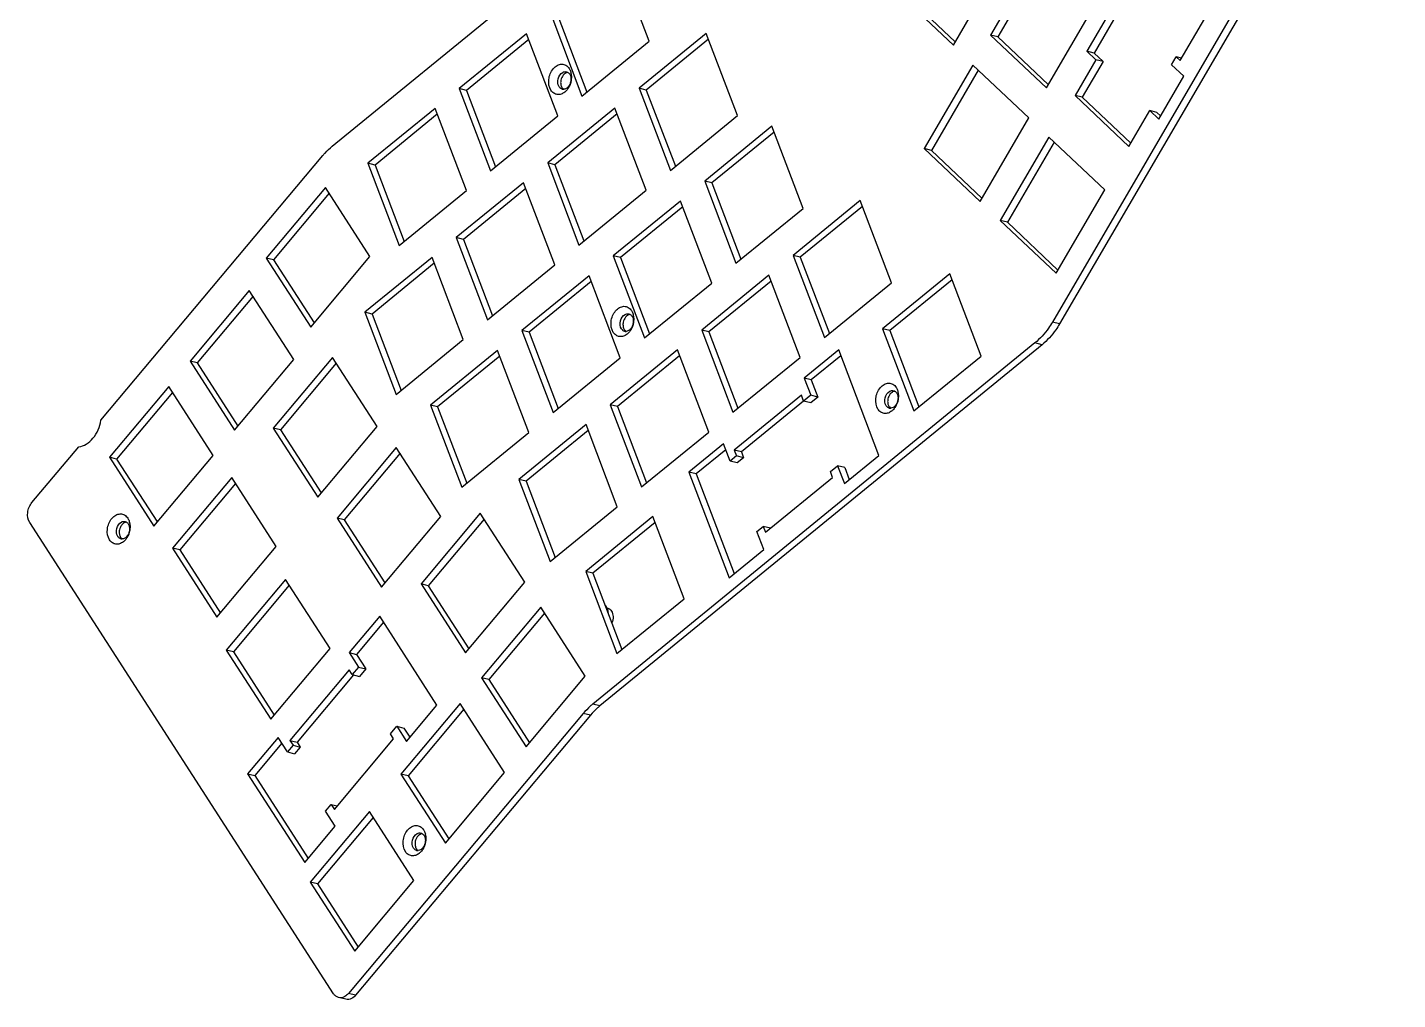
# Model space of a CAD drawing. Header units: millimetres. Extents: x 1368 to 3968, y 1434 to 1891.
# Drawn here: x 3717.5 to 3909.2, y 1555.7 to 1691.6 of the extents above; entities that cross this region are included whole.
import ezdxf

# ---------------------------------------------------------------- set-up
doc = ezdxf.new("R2010")
doc.units = ezdxf.units.MM
doc.header["$LTSCALE"] = 30.734
doc.layers.get('0').update_dxf_attribs({"linetype": 'CONTINUOUS'})

msp = doc.modelspace()

# ---------------------------------------------------------------- linework, layer by layer
at = {"color": 7, "linetype": 'Continuous'}
for p, q in [((3908.16559, 1731.38212), (3860.89036, 1650.40418)), ((3909.17397, 1731.13329), (3861.89874, 1650.15535)), ((3760.18806, 1674.9837), (3812.86772, 1717.99143)), ((3859.05045, 1702.18783), (3852.23811, 1690.51894)), ((3804.50096, 1689.66022), (3800.12624, 1701.1391)), ((3847.04108, 1689.10472), (3853.85342, 1700.77362)), ((3859.79404, 1701.48542), (3853.24649, 1690.27011)), ((3878.76628, 1686.95486), (3885.57863, 1698.62376)), ((3839.22996, 1696.48329), (3847.04108, 1689.10472)), ((3840.23835, 1696.23446), (3847.30588, 1689.5583)), ((3860.04922, 1683.14037), (3866.86157, 1694.80927)), ((3869.22864, 1694.25463), (3865.72514, 1688.25348)), ((3790.73031, 1693.46826), (3795.10503, 1681.98938)), ((3791.7387, 1693.21942), (3795.8018, 1682.55822)), ((3869.97222, 1693.55222), (3866.73353, 1688.00465)), ((3787.34107, 1690.70127), (3777.94515, 1683.03043)), ((3791.71579, 1679.2224), (3787.34107, 1690.70127)), ((3812.48835, 1690.75224), (3803.09242, 1683.0814)), ((3816.86307, 1679.27337), (3812.48835, 1690.75224)), ((3853.24649, 1690.27011), (3852.23811, 1690.51894)), ((3852.23811, 1690.51894), (3860.04922, 1683.14037)), ((3853.24649, 1690.27011), (3860.31402, 1683.59395)), ((3787.65269, 1689.8836), (3778.95353, 1682.7816)), ((3795.10503, 1681.98938), (3804.50096, 1689.66022)), ((3812.79997, 1689.93457), (3804.10081, 1682.83257)), ((3866.9805, 1687.06764), (3864.06092, 1682.06668)), ((3867.98889, 1686.81881), (3865.06931, 1681.81785)), ((3866.73353, 1688.00465), (3865.72514, 1688.25348)), ((3865.72514, 1688.25348), (3866.9805, 1687.06764)), ((3866.73353, 1688.00465), (3867.98889, 1686.81881)), ((3867.98889, 1686.81881), (3866.9805, 1687.06764)), ((3877.565, 1686.3799), (3878.20835, 1687.4819)), ((3879.2715, 1684.7679), (3877.565, 1686.3799)), ((3878.96497, 1687.2952), (3878.20835, 1687.4819)), ((3878.20835, 1687.4819), (3878.76628, 1686.95486)), ((3849.78079, 1686.3098), (3842.96845, 1674.6409)), ((3850.52438, 1685.60739), (3843.97684, 1674.39207)), ((3857.59191, 1678.93124), (3849.78079, 1686.3098)), ((3875.768, 1678.76676), (3879.2715, 1684.7679)), ((3777.94515, 1683.03043), (3782.31987, 1671.55156)), ((3778.95353, 1682.7816), (3777.94515, 1683.03043)), ((3778.95353, 1682.7816), (3783.01663, 1672.1204)), ((3803.09242, 1683.0814), (3807.46714, 1671.60253)), ((3804.10081, 1682.83257), (3803.09242, 1683.0814)), ((3804.10081, 1682.83257), (3808.16391, 1672.17137)), ((3865.06931, 1681.81785), (3864.06092, 1682.06668)), ((3864.06092, 1682.06668), (3871.59307, 1674.95164)), ((3865.06931, 1681.81785), (3871.85787, 1675.40522)), ((3774.5559, 1680.26345), (3765.15998, 1672.59261)), ((3774.86753, 1679.44578), (3766.16837, 1672.34377)), ((3778.93062, 1668.78458), (3774.5559, 1680.26345)), ((3782.31987, 1671.55156), (3791.71579, 1679.2224)), ((3799.70318, 1680.31442), (3790.30726, 1672.64358)), ((3800.0148, 1679.49675), (3791.31564, 1672.39475)), ((3804.0779, 1668.83555), (3799.70318, 1680.31442)), ((3807.46714, 1671.60253), (3816.86307, 1679.27337)), ((3850.77956, 1667.26234), (3857.59191, 1678.93124)), ((3871.59307, 1674.95164), (3874.51265, 1679.9526)), ((3875.52103, 1679.70377), (3874.51265, 1679.9526)), ((3874.51265, 1679.9526), (3875.768, 1678.76676)), ((3875.52103, 1679.70377), (3876.0328, 1679.22033)), ((3821.66255, 1677.76278), (3812.26663, 1670.09194)), ((3821.97418, 1676.94511), (3813.27502, 1669.84311)), ((3826.03728, 1666.28391), (3821.66255, 1677.76278)), ((3860.4095, 1676.26971), (3853.59716, 1664.60081)), ((3861.15309, 1675.5673), (3854.60554, 1664.35198)), ((3868.22062, 1668.89115), (3860.4095, 1676.26971)), ((3727.83441, 1636.68934), (3758.8682, 1673.67397)), ((3842.96845, 1674.6409), (3850.77956, 1667.26234)), ((3843.97684, 1674.39207), (3842.96845, 1674.6409)), ((3843.97684, 1674.39207), (3851.04436, 1667.71592)), ((3765.15998, 1672.59261), (3769.5347, 1661.11373)), ((3766.16837, 1672.34377), (3765.15998, 1672.59261)), ((3766.16837, 1672.34377), (3770.23146, 1661.68257)), ((3790.30726, 1672.64358), (3794.68198, 1661.1647)), ((3791.31564, 1672.39475), (3790.30726, 1672.64358)), ((3791.31564, 1672.39475), (3795.37874, 1661.73354)), ((3759.23183, 1669.23276), (3750.94318, 1659.35473)), ((3765.45435, 1659.58751), (3759.23183, 1669.23276)), ((3786.91801, 1669.87659), (3777.52209, 1662.20575)), ((3791.29273, 1658.39772), (3786.91801, 1669.87659)), ((3812.26663, 1670.09194), (3816.64135, 1658.61307)), ((3813.27502, 1669.84311), (3812.26663, 1670.09194)), ((3813.27502, 1669.84311), (3817.33812, 1659.18191)), ((3759.76089, 1668.41269), (3751.95156, 1659.1059)), ((3769.5347, 1661.11373), (3778.93062, 1668.78458)), ((3787.22964, 1669.05892), (3778.53048, 1661.95692)), ((3794.68198, 1661.1647), (3804.0779, 1668.83555)), ((3808.87739, 1667.32496), (3799.48146, 1659.65412)), ((3813.25211, 1655.84609), (3808.87739, 1667.32496)), ((3834.02465, 1667.37591), (3824.62872, 1659.70507)), ((3838.39937, 1655.89704), (3834.02465, 1667.37591)), ((3861.40827, 1657.22225), (3868.22062, 1668.89115)), ((3809.18901, 1666.50729), (3800.48985, 1659.40528)), ((3816.64135, 1658.61307), (3826.03728, 1666.28391)), ((3834.33627, 1666.55824), (3825.63711, 1659.45624)), ((3854.60554, 1664.35198), (3853.59716, 1664.60081)), ((3853.59716, 1664.60081), (3861.40827, 1657.22225)), ((3854.60554, 1664.35198), (3861.67307, 1657.67583)), ((3777.52209, 1662.20575), (3781.89681, 1650.72688)), ((3778.53048, 1661.95692), (3777.52209, 1662.20575)), ((3778.53048, 1661.95692), (3782.59358, 1651.29572)), ((3757.1657, 1649.70948), (3765.45435, 1659.58751)), ((3799.48146, 1659.65412), (3803.85619, 1648.17524)), ((3800.48985, 1659.40528), (3799.48146, 1659.65412)), ((3825.63711, 1659.45624), (3824.62872, 1659.70507)), ((3824.62872, 1659.70507), (3829.00344, 1648.2262)), ((3750.94318, 1659.35473), (3757.1657, 1649.70948)), ((3751.95156, 1659.1059), (3750.94318, 1659.35473)), ((3751.95156, 1659.1059), (3757.64503, 1650.28072)), ((3774.13285, 1659.43876), (3764.73693, 1651.76792)), ((3774.44447, 1658.62109), (3765.74531, 1651.51909)), ((3778.50757, 1647.95989), (3774.13285, 1659.43876)), ((3781.89681, 1650.72688), (3791.29273, 1658.39772)), ((3800.48985, 1659.40528), (3804.55295, 1648.74408)), ((3825.63711, 1659.45624), (3829.70021, 1648.79504)), ((3796.09222, 1656.88713), (3786.6963, 1649.21629)), ((3796.40384, 1656.06946), (3787.70468, 1648.96746)), ((3800.46694, 1645.40826), (3796.09222, 1656.88713)), ((3803.85619, 1648.17524), (3813.25211, 1655.84609)), ((3821.23948, 1656.93809), (3811.84356, 1649.26725)), ((3821.5511, 1656.12042), (3812.85194, 1649.01842)), ((3825.6142, 1645.45922), (3821.23948, 1656.93809)), ((3829.00344, 1648.2262), (3838.39937, 1655.89704)), ((3846.5488, 1657.12135), (3837.15288, 1649.45051)), ((3846.86042, 1656.30368), (3838.16126, 1649.20168)), ((3850.92352, 1645.64248), (3846.5488, 1657.12135)), ((3748.58004, 1654.82017), (3740.29139, 1644.94214)), ((3749.1091, 1654.0001), (3741.29977, 1644.69331)), ((3754.80256, 1645.17492), (3748.58004, 1654.82017)), ((3764.73693, 1651.76792), (3769.11165, 1640.28905)), ((3765.74531, 1651.51909), (3764.73693, 1651.76792)), ((3765.74531, 1651.51909), (3769.80841, 1640.85788)), ((3861.89874, 1650.15535), (3860.89036, 1650.40418)), ((3786.6963, 1649.21629), (3791.07102, 1637.73742)), ((3787.70468, 1648.96746), (3786.6963, 1649.21629)), ((3787.70468, 1648.96746), (3791.76778, 1638.30626)), ((3812.85194, 1649.01842), (3811.84356, 1649.26725)), ((3811.84356, 1649.26725), (3816.21828, 1637.78837)), ((3812.85194, 1649.01842), (3816.91504, 1638.35721)), ((3838.16126, 1649.20168), (3837.15288, 1649.45051)), ((3837.15288, 1649.45051), (3841.5276, 1637.97164)), ((3838.16126, 1649.20168), (3842.22436, 1638.54048)), ((3769.11165, 1640.28905), (3778.50757, 1647.95989)), ((3783.30705, 1646.44931), (3773.91113, 1638.77846)), ((3787.68177, 1634.97043), (3783.30705, 1646.44931)), ((3858.43579, 1647.47539), (3796.60955, 1597.00038)), ((3859.44418, 1647.22656), (3797.61794, 1596.75155)), ((3808.45431, 1646.50026), (3799.05839, 1638.82942)), ((3812.82903, 1635.02139), (3808.45431, 1646.50026)), ((3831.00447, 1646.51801), (3826.17228, 1642.57301)), ((3836.62911, 1631.75946), (3831.00447, 1646.51801)), ((3859.44418, 1647.22656), (3858.43579, 1647.47539)), ((3740.29139, 1644.94214), (3746.51391, 1635.29689)), ((3741.29977, 1644.69331), (3740.29139, 1644.94214)), ((3741.29977, 1644.69331), (3746.99324, 1635.86813)), ((3746.51391, 1635.29689), (3754.80256, 1645.17492)), ((3760.21457, 1645.47056), (3751.92591, 1635.59253)), ((3760.74363, 1644.65049), (3752.9343, 1635.3437)), ((3766.43709, 1635.82531), (3760.21457, 1645.47056)), ((3783.61867, 1645.63163), (3774.91951, 1638.52963)), ((3791.07102, 1637.73742), (3800.46694, 1645.40826)), ((3808.76594, 1645.68259), (3800.06678, 1638.58059)), ((3816.21828, 1637.78837), (3825.6142, 1645.45922)), ((3831.31609, 1645.70034), (3827.18067, 1642.32418)), ((3841.5276, 1637.97164), (3850.92352, 1645.64248)), ((3827.18067, 1642.32418), (3826.17228, 1642.57301)), ((3826.17228, 1642.57301), (3827.09141, 1640.16129)), ((3827.18067, 1642.32418), (3828.0998, 1639.91246)), ((3737.30155, 1641.37899), (3729.0129, 1631.50096)), ((3737.83061, 1640.55892), (3730.02129, 1631.25213)), ((3743.52408, 1631.73374), (3737.30155, 1641.37899)), ((3773.91113, 1638.77846), (3778.28585, 1627.29959)), ((3774.91951, 1638.52963), (3773.91113, 1638.77846)), ((3774.91951, 1638.52963), (3778.98261, 1627.86843)), ((3800.06678, 1638.58059), (3799.05839, 1638.82942)), ((3799.05839, 1638.82942), (3803.43311, 1627.35055)), ((3800.06678, 1638.58059), (3804.12988, 1627.91939)), ((3825.78709, 1640.17147), (3816.39117, 1632.50063)), ((3827.09141, 1640.16129), (3817.39955, 1632.2518)), ((3826.09957, 1639.35155), (3825.78709, 1640.17147)), ((3827.10796, 1639.10272), (3826.09957, 1639.35155)), ((3828.0998, 1639.91246), (3827.09141, 1640.16129)), ((3828.0998, 1639.91246), (3827.10796, 1639.10272)), ((3751.92591, 1635.59253), (3758.14844, 1625.94728)), ((3752.9343, 1635.3437), (3751.92591, 1635.59253)), ((3752.9343, 1635.3437), (3758.62777, 1626.51852)), ((3758.14844, 1625.94728), (3766.43709, 1635.82531)), ((3778.28585, 1627.29959), (3787.68177, 1634.97043)), ((3795.66915, 1636.06244), (3786.27322, 1628.3916)), ((3795.98077, 1635.24477), (3787.28161, 1628.14277)), ((3800.04387, 1624.58357), (3795.66915, 1636.06244)), ((3803.43311, 1627.35055), (3812.82903, 1635.02139)), ((3718.16871, 1625.17021), (3724.71903, 1632.97657)), ((3769.13752, 1632.88942), (3760.84887, 1623.01139)), ((3775.36004, 1623.24417), (3769.13752, 1632.88942)), ((3814.89717, 1633.368), (3810.06498, 1629.42299)), ((3815.81631, 1630.95628), (3814.89717, 1633.368)), ((3729.0129, 1631.50096), (3735.23542, 1621.85571)), ((3730.02129, 1631.25213), (3729.0129, 1631.50096)), ((3730.02129, 1631.25213), (3735.71475, 1622.42695)), ((3735.23542, 1621.85571), (3743.52408, 1631.73374)), ((3769.66658, 1632.06935), (3761.85725, 1622.76256)), ((3815.2088, 1632.55033), (3811.07337, 1629.17416)), ((3816.70365, 1631.68071), (3815.81631, 1630.95628)), ((3816.82469, 1630.70745), (3815.81631, 1630.95628)), ((3817.39955, 1632.2518), (3816.39117, 1632.50063)), ((3816.39117, 1632.50063), (3816.70365, 1631.68071)), ((3817.71203, 1631.43188), (3816.70365, 1631.68071)), ((3817.71203, 1631.43188), (3816.82469, 1630.70745)), ((3817.39955, 1632.2518), (3817.71203, 1631.43188)), ((3831.79692, 1627.81446), (3836.62911, 1631.75946)), ((3811.07337, 1629.17416), (3810.06498, 1629.42299)), ((3810.06498, 1629.42299), (3815.68963, 1614.66444)), ((3811.07337, 1629.17416), (3816.38639, 1615.23328)), ((3829.84933, 1629.51252), (3830.84117, 1630.32226)), ((3830.16181, 1628.6926), (3829.84933, 1629.51252)), ((3831.84956, 1630.07343), (3830.84117, 1630.32226)), ((3830.84117, 1630.32226), (3831.79692, 1627.81446)), ((3831.84956, 1630.07343), (3832.49369, 1628.3833)), ((3746.12386, 1628.67791), (3737.8352, 1618.79988)), ((3746.65292, 1627.85784), (3738.84359, 1618.55104)), ((3752.34638, 1619.03266), (3746.12386, 1628.67791)), ((3786.27322, 1628.3916), (3790.64794, 1616.91272)), ((3787.28161, 1628.14277), (3786.27322, 1628.3916)), ((3787.28161, 1628.14277), (3791.34471, 1617.48156)), ((3820.76589, 1621.02175), (3830.16181, 1628.6926)), ((3767.07139, 1613.36614), (3775.36004, 1623.24417)), ((3780.8786, 1623.6668), (3772.58995, 1613.78877)), ((3787.10113, 1614.02155), (3780.8786, 1623.6668)), ((3790.64794, 1616.91272), (3800.04387, 1624.58357)), ((3805.01542, 1623.21346), (3795.61949, 1615.54262)), ((3809.39014, 1611.73459), (3805.01542, 1623.21346)), ((3760.36895, 1556.511), (3717.87355, 1622.38117)), ((3760.84887, 1623.01139), (3767.07139, 1613.36614)), ((3761.85725, 1622.76256), (3760.84887, 1623.01139)), ((3761.85725, 1622.76256), (3767.55072, 1613.93738)), ((3781.40766, 1622.84673), (3773.59834, 1613.53994)), ((3805.32704, 1622.39579), (3796.62788, 1615.29378)), ((3819.56607, 1621.11725), (3820.45341, 1621.84167)), ((3821.4618, 1621.59284), (3820.45341, 1621.84167)), ((3820.45341, 1621.84167), (3820.76589, 1621.02175)), ((3820.52182, 1618.60945), (3819.56607, 1621.11725)), ((3737.8352, 1618.79988), (3744.05773, 1609.15463)), ((3738.84359, 1618.55104), (3737.8352, 1618.79988)), ((3738.84359, 1618.55104), (3744.53706, 1609.72587)), ((3744.05773, 1609.15463), (3752.34638, 1619.03266)), ((3815.68963, 1614.66444), (3820.52182, 1618.60945)), ((3796.62788, 1615.29378), (3795.61949, 1615.54262)), ((3795.61949, 1615.54262), (3799.99422, 1604.06374)), ((3753.64366, 1614.42456), (3745.35501, 1604.54653)), ((3754.17272, 1613.60449), (3746.36339, 1604.2977)), ((3759.86618, 1604.77931), (3753.64366, 1614.42456)), ((3772.58995, 1613.78877), (3778.81248, 1604.14352)), ((3773.59834, 1613.53994), (3772.58995, 1613.78877)), ((3773.59834, 1613.53994), (3779.2918, 1604.71476)), ((3778.81248, 1604.14352), (3787.10113, 1614.02155)), ((3796.62788, 1615.29378), (3800.69098, 1604.63258)), ((3799.99422, 1604.06374), (3809.39014, 1611.73459)), ((3789.34568, 1610.54238), (3781.05703, 1600.66434)), ((3789.87474, 1609.7223), (3782.06541, 1600.41551)), ((3795.5682, 1600.89713), (3789.34568, 1610.54238)), ((3798.59402, 1610.43204), (3798.70385, 1610.40494)), ((3766.81181, 1609.26853), (3762.54908, 1604.1884)), ((3767.34087, 1608.44846), (3763.55747, 1603.93957)), ((3774.8122, 1596.8675), (3766.81181, 1609.26853)), ((3745.35501, 1604.54653), (3751.57753, 1594.90128)), ((3746.36339, 1604.2977), (3745.35501, 1604.54653)), ((3746.36339, 1604.2977), (3752.05686, 1595.47252)), ((3751.57753, 1594.90128), (3759.86618, 1604.77931)), ((3762.54908, 1604.1884), (3763.85643, 1602.16193)), ((3762.54908, 1604.1884), (3763.55747, 1603.93957)), ((3763.85643, 1602.16193), (3762.98148, 1601.1192)), ((3763.55747, 1603.93957), (3764.86482, 1601.9131)), ((3763.85643, 1602.16193), (3764.86482, 1601.9131)), ((3762.53701, 1601.80814), (3754.24836, 1591.93011)), ((3763.14271, 1601.07941), (3755.25675, 1591.68128)), ((3762.98148, 1601.1192), (3762.53701, 1601.80814)), ((3762.98148, 1601.1192), (3763.98986, 1600.87037)), ((3764.86482, 1601.9131), (3763.98986, 1600.87037)), ((3782.06541, 1600.41551), (3781.05703, 1600.66434)), ((3781.05703, 1600.66434), (3787.27955, 1591.01909)), ((3782.06541, 1600.41551), (3787.75888, 1591.59033)), ((3787.27955, 1591.01909), (3795.5682, 1600.89713)), ((3778.06719, 1597.1012), (3769.77854, 1587.22317)), ((3770.54947, 1591.78737), (3774.8122, 1596.8675)), ((3784.28972, 1587.45595), (3778.06719, 1597.1012)), ((3797.61794, 1596.75155), (3796.60955, 1597.00038)), ((3795.28969, 1595.69065), (3762.44197, 1556.54426)), ((3796.29808, 1595.44182), (3763.45036, 1556.29543)), ((3778.59625, 1596.28113), (3770.78693, 1586.97433)), ((3796.29808, 1595.44182), (3795.28969, 1595.69065)), ((3768.31507, 1592.85184), (3769.19003, 1593.89457)), ((3768.75953, 1592.16289), (3768.31507, 1592.85184)), ((3769.19003, 1593.89457), (3770.54947, 1591.78737)), ((3769.19003, 1593.89457), (3770.19841, 1593.64574)), ((3770.19841, 1593.64574), (3771.02879, 1592.35861)), ((3752.6027, 1592.33477), (3748.33996, 1587.25464)), ((3753.13175, 1591.5147), (3749.34835, 1587.00581)), ((3753.91005, 1590.30829), (3752.6027, 1592.33477)), ((3754.69282, 1591.24117), (3753.91005, 1590.30829)), ((3754.24836, 1591.93011), (3754.69282, 1591.24117)), ((3754.24836, 1591.93011), (3755.25675, 1591.68128)), ((3754.69282, 1591.24117), (3755.70121, 1590.99233)), ((3755.70121, 1590.99233), (3754.91844, 1590.05946)), ((3755.25675, 1591.68128), (3755.70121, 1590.99233)), ((3760.47088, 1582.28486), (3768.75953, 1592.16289)), ((3753.91005, 1590.30829), (3754.91844, 1590.05946)), ((3748.33996, 1587.25464), (3756.34035, 1574.8536)), ((3748.33996, 1587.25464), (3749.34835, 1587.00581)), ((3749.34835, 1587.00581), (3756.81967, 1575.42484)), ((3769.77854, 1587.22317), (3776.00106, 1577.57792)), ((3770.78693, 1586.97433), (3769.77854, 1587.22317)), ((3770.78693, 1586.97433), (3776.48039, 1578.14916)), ((3776.00106, 1577.57792), (3784.28972, 1587.45595)), ((3759.24364, 1582.04094), (3760.02642, 1582.97381)), ((3760.02642, 1582.97381), (3760.87357, 1582.76476)), ((3760.02642, 1582.97381), (3760.47088, 1582.28486)), ((3765.37964, 1581.98077), (3757.09099, 1572.10274)), ((3765.9087, 1581.1607), (3758.09938, 1571.8539)), ((3760.60308, 1579.93373), (3759.24364, 1582.04094)), ((3771.60217, 1572.33552), (3765.37964, 1581.98077)), ((3756.34035, 1574.8536), (3760.60308, 1579.93373)), ((3757.09099, 1572.10274), (3763.31352, 1562.45749)), ((3758.09938, 1571.8539), (3757.09099, 1572.10274)), ((3758.09938, 1571.8539), (3763.79284, 1563.02873)), ((3763.31352, 1562.45749), (3771.60217, 1572.33552)), ((3763.45036, 1556.29543), (3762.44197, 1556.54426)), ((3762.08228, 1555.73156), (3761.07389, 1555.9804))]:
    msp.add_line(p, q, dxfattribs=at)
for centre, radius, start, end in [((3791.28907, 1684.69192), 2.33731, 9.607998, 13.6041354), ((3792.50135, 1683.60395), 0.66301, 256.2151248, 270.944764), ((3792.50101, 1683.62639), 0.68545, 270.9428104, 274.2255187), ((3791.47953, 1684.06755), 1.94565, 308.5812608, 311.0796178), ((3800.00667, 1650.85038), 2.33731, 9.607998, 13.6041354), ((3801.21895, 1649.76242), 0.66301, 256.2151248, 270.944764), ((3801.2186, 1649.78486), 0.68545, 270.9428104, 274.2255187), ((3800.19713, 1650.22602), 1.94565, 308.5812608, 311.0796178), ((3837.02372, 1640.11256), 2.33731, 9.607998, 13.6041354), ((3838.236, 1639.02459), 0.66301, 256.2151248, 270.944764), ((3838.23566, 1639.04703), 0.68545, 270.9428104, 274.2255187), ((3837.21418, 1639.48819), 1.94565, 308.5812608, 311.0796178), ((3729.55596, 1621.83237), 2.33731, 9.607998, 13.6041354), ((3730.76824, 1620.7444), 0.66301, 256.2151248, 270.944764), ((3730.76789, 1620.76685), 0.68545, 270.9428104, 274.2255187), ((3729.74642, 1621.20801), 1.94565, 308.5812608, 311.0796178), ((3770.9255, 1578.27428), 2.33731, 9.607998, 13.6041354), ((3772.13778, 1577.18631), 0.66301, 256.2151248, 270.944764), ((3772.13743, 1577.20875), 0.68545, 270.9428104, 274.2255187), ((3771.11596, 1577.64991), 1.94565, 308.5812608, 311.0796178)]:
    msp.add_arc(centre, radius, start, end, dxfattribs=at)
for points, knots in [([(3790.76491, 1682.80594), (3790.48986, 1683.23229), (3790.36476, 1684.08791), (3790.628, 1685.11386), (3791.03264, 1685.81027), (3791.59053, 1686.29998), (3792.24698, 1686.50198), (3792.89052, 1686.33557), (3793.19391, 1686.02096), (3793.31071, 1685.83991)], [0, 0, 0, 0, 0.262749224, 0.407559172, 0.546975734, 0.672910007, 0.783952871, 0.88841999, 1, 1, 1, 1]), ([(3791.90278, 1683.29166), (3791.70113, 1683.60424), (3791.64494, 1684.42922), (3792.08682, 1685.13036), (3792.41277, 1685.30678)], [0, 0, 0, 0, 0.500911228, 1, 1, 1, 1]), ([(3792.49061, 1684.93528), (3792.44108, 1684.87624), (3792.25747, 1684.61522), (3792.15548, 1684.29929), (3792.13004, 1684.0594)], [0, 0, 0, 0, 0.242114612, 1, 1, 1, 1]), ([(3792.41277, 1685.30678), (3792.49532, 1685.35146), (3792.66997, 1685.41472), (3792.85706, 1685.40824), (3792.94231, 1685.38721)], [0, 0, 0, 0, 0.516681492, 1, 1, 1, 1]), ([(3792.81611, 1685.20724), (3792.78631, 1685.19111), (3792.66527, 1685.11675), (3792.56002, 1685.01799), (3792.49061, 1684.93528)], [0, 0, 0, 0, 0.238888781, 1, 1, 1, 1]), ([(3793.13755, 1685.30492), (3793.11044, 1685.30292), (3792.99879, 1685.28812), (3792.89112, 1685.24783), (3792.81611, 1685.20724)], [0, 0, 0, 0, 0.241682523, 1, 1, 1, 1]), ([(3793.62714, 1684.53241), (3793.62204, 1684.40867), (3793.5696, 1683.91865), (3793.39435, 1683.44059), (3793.19985, 1683.12748)], [0, 0, 0, 0, 0.251478883, 1, 1, 1, 1]), ([(3793.31071, 1685.83991), (3793.33882, 1685.79633), (3793.44749, 1685.60858), (3793.52196, 1685.40189), (3793.56081, 1685.24168)], [0, 0, 0, 0, 0.239315923, 1, 1, 1, 1]), ([(3793.3829, 1685.05559), (3793.42033, 1684.99757), (3793.55446, 1684.7293), (3793.58317, 1684.41624), (3793.559, 1684.18834)], [0, 0, 0, 0, 0.231545936, 1, 1, 1, 1]), ([(3793.5936, 1685.08203), (3793.60114, 1685.03759), (3793.62683, 1684.85561), (3793.63284, 1684.67095), (3793.62714, 1684.53241)], [0, 0, 0, 0, 0.245316707, 1, 1, 1, 1]), ([(3792.69289, 1682.54659), (3792.53911, 1682.42395), (3792.20573, 1682.23164), (3791.64057, 1682.16881), (3791.11865, 1682.37342), (3790.86634, 1682.64872), (3790.76491, 1682.80594)], [0, 0, 0, 0, 0.266958145, 0.50926057, 0.74606102, 1, 1, 1, 1]), ([(3792.15748, 1683.03768), (3792.13261, 1683.05283), (3792.0337, 1683.12199), (3791.95231, 1683.21489), (3791.90278, 1683.29166)], [0, 0, 0, 0, 0.241714173, 1, 1, 1, 1]), ([(3792.13004, 1684.0594), (3792.12396, 1684.00205), (3792.11191, 1683.78137), (3792.1459, 1683.55665), (3792.20217, 1683.40325)], [0, 0, 0, 0, 0.260880806, 1, 1, 1, 1]), ([(3792.30614, 1683.19213), (3792.32395, 1683.16452), (3792.39761, 1683.06244), (3792.49446, 1682.97616), (3792.57508, 1682.9297)], [0, 0, 0, 0, 0.260923394, 1, 1, 1, 1]), ([(3793.19843, 1683.31245), (3793.11213, 1683.2096), (3792.9193, 1683.03688), (3792.67027, 1682.95156), (3792.55151, 1682.9428)], [0, 0, 0, 0, 0.529957568, 1, 1, 1, 1]), ([(3793.19985, 1683.12748), (3793.16852, 1683.07705), (3793.04078, 1682.88629), (3792.88635, 1682.71276), (3792.75803, 1682.60093)], [0, 0, 0, 0, 0.258607086, 1, 1, 1, 1]), ([(3793.559, 1684.18834), (3793.5504, 1684.10728), (3793.49422, 1683.79399), (3793.35057, 1683.49377), (3793.19843, 1683.31245)], [0, 0, 0, 0, 0.256167381, 1, 1, 1, 1]), ([(3758.8682, 1673.67397), (3758.97021, 1673.79553), (3759.37928, 1674.26187), (3759.83047, 1674.69176), (3760.18806, 1674.9837)], [0, 0, 0, 0, 0.255821899, 1, 1, 1, 1]), ([(3799.4825, 1648.96441), (3799.20745, 1649.39075), (3799.08235, 1650.24637), (3799.34559, 1651.27233), (3799.75023, 1651.96874), (3800.30813, 1652.45844), (3800.96457, 1652.66044), (3801.60812, 1652.49404), (3801.9115, 1652.17943), (3802.0283, 1651.99837)], [0, 0, 0, 0, 0.262749224, 0.407559172, 0.546975734, 0.672910007, 0.783952871, 0.88841999, 1, 1, 1, 1]), ([(3802.0283, 1651.99837), (3802.05642, 1651.95479), (3802.16508, 1651.76705), (3802.23956, 1651.56035), (3802.2784, 1651.40015)], [0, 0, 0, 0, 0.239315923, 1, 1, 1, 1]), ([(3800.62038, 1649.45012), (3800.41872, 1649.7627), (3800.36254, 1650.58768), (3800.80441, 1651.28883), (3801.13036, 1651.46524)], [0, 0, 0, 0, 0.500911228, 1, 1, 1, 1]), ([(3800.84763, 1650.21786), (3800.84155, 1650.16051), (3800.82951, 1649.93983), (3800.86349, 1649.71511), (3800.91977, 1649.56172)], [0, 0, 0, 0, 0.260880806, 1, 1, 1, 1]), ([(3801.20821, 1651.09374), (3801.15867, 1651.0347), (3800.97506, 1650.77368), (3800.87308, 1650.45776), (3800.84763, 1650.21786)], [0, 0, 0, 0, 0.242114612, 1, 1, 1, 1]), ([(3801.13036, 1651.46524), (3801.21292, 1651.50992), (3801.38756, 1651.57318), (3801.57465, 1651.56671), (3801.6599, 1651.54568)], [0, 0, 0, 0, 0.516681492, 1, 1, 1, 1]), ([(3801.53371, 1651.3657), (3801.5039, 1651.34957), (3801.38286, 1651.27521), (3801.27761, 1651.17646), (3801.20821, 1651.09374)], [0, 0, 0, 0, 0.238888781, 1, 1, 1, 1]), ([(3801.85514, 1651.46338), (3801.82804, 1651.46139), (3801.71638, 1651.44658), (3801.60871, 1651.4063), (3801.53371, 1651.3657)], [0, 0, 0, 0, 0.241682523, 1, 1, 1, 1]), ([(3802.27659, 1650.34681), (3802.268, 1650.26575), (3802.21181, 1649.95245), (3802.06817, 1649.65224), (3801.91602, 1649.47092)], [0, 0, 0, 0, 0.256167381, 1, 1, 1, 1]), ([(3802.34473, 1650.69087), (3802.33964, 1650.56714), (3802.28719, 1650.07711), (3802.11195, 1649.59905), (3801.91744, 1649.28594)], [0, 0, 0, 0, 0.251478883, 1, 1, 1, 1]), ([(3802.10049, 1651.21406), (3802.13793, 1651.15603), (3802.27206, 1650.88777), (3802.30076, 1650.5747), (3802.27659, 1650.34681)], [0, 0, 0, 0, 0.231545936, 1, 1, 1, 1]), ([(3802.31119, 1651.2405), (3802.31874, 1651.19606), (3802.34442, 1651.01407), (3802.35044, 1650.82942), (3802.34473, 1650.69087)], [0, 0, 0, 0, 0.245316707, 1, 1, 1, 1]), ([(3860.89036, 1650.40418), (3860.7227, 1650.117), (3860.03527, 1649.04042), (3859.16777, 1648.07298), (3858.43579, 1647.47539)], [0, 0, 0, 0, 0.260312226, 1, 1, 1, 1]), ([(3861.89874, 1650.15535), (3861.73109, 1649.86817), (3861.04365, 1648.79159), (3860.17615, 1647.82414), (3859.44418, 1647.22656)], [0, 0, 0, 0, 0.260312226, 1, 1, 1, 1]), ([(3801.41048, 1648.70506), (3801.2567, 1648.58241), (3800.92333, 1648.3901), (3800.35816, 1648.32728), (3799.83625, 1648.53188), (3799.58394, 1648.80718), (3799.4825, 1648.96441)], [0, 0, 0, 0, 0.266958145, 0.50926057, 0.74606102, 1, 1, 1, 1]), ([(3800.87508, 1649.19614), (3800.8502, 1649.21129), (3800.75129, 1649.28045), (3800.66991, 1649.37335), (3800.62038, 1649.45012)], [0, 0, 0, 0, 0.241714173, 1, 1, 1, 1]), ([(3801.02373, 1649.35059), (3801.04154, 1649.32299), (3801.11521, 1649.22091), (3801.21206, 1649.13463), (3801.29268, 1649.08817)], [0, 0, 0, 0, 0.260923394, 1, 1, 1, 1]), ([(3801.91602, 1649.47092), (3801.82972, 1649.36806), (3801.63689, 1649.19534), (3801.38787, 1649.11002), (3801.26911, 1649.10127)], [0, 0, 0, 0, 0.529957568, 1, 1, 1, 1]), ([(3801.91744, 1649.28594), (3801.88611, 1649.23551), (3801.75837, 1649.04476), (3801.60395, 1648.87122), (3801.47563, 1648.75939)], [0, 0, 0, 0, 0.258607086, 1, 1, 1, 1]), ([(3836.49956, 1638.22658), (3836.22451, 1638.65292), (3836.09941, 1639.50855), (3836.36264, 1640.5345), (3836.76729, 1641.23091), (3837.32518, 1641.72062), (3837.98163, 1641.92262), (3838.62517, 1641.75621), (3838.92855, 1641.4416), (3839.04536, 1641.26055)], [0, 0, 0, 0, 0.262749224, 0.407559172, 0.546975734, 0.672910007, 0.783952871, 0.88841999, 1, 1, 1, 1]), ([(3837.63743, 1638.7123), (3837.43578, 1639.02487), (3837.37959, 1639.84985), (3837.82147, 1640.551), (3838.14742, 1640.72741)], [0, 0, 0, 0, 0.500911228, 1, 1, 1, 1]), ([(3838.14742, 1640.72741), (3838.22997, 1640.77209), (3838.40462, 1640.83536), (3838.5917, 1640.82888), (3838.67696, 1640.80785)], [0, 0, 0, 0, 0.516681492, 1, 1, 1, 1]), ([(3838.55076, 1640.62788), (3838.52096, 1640.61174), (3838.39992, 1640.53739), (3838.29467, 1640.43863), (3838.22526, 1640.35592)], [0, 0, 0, 0, 0.238888781, 1, 1, 1, 1]), ([(3838.8722, 1640.72556), (3838.84509, 1640.72356), (3838.73343, 1640.70876), (3838.62576, 1640.66847), (3838.55076, 1640.62788)], [0, 0, 0, 0, 0.241682523, 1, 1, 1, 1]), ([(3839.04536, 1641.26055), (3839.07347, 1641.21697), (3839.18214, 1641.02922), (3839.25661, 1640.82253), (3839.29546, 1640.66232)], [0, 0, 0, 0, 0.239315923, 1, 1, 1, 1]), ([(3839.11755, 1640.47623), (3839.15498, 1640.41821), (3839.28911, 1640.14994), (3839.31782, 1639.83688), (3839.29365, 1639.60898)], [0, 0, 0, 0, 0.231545936, 1, 1, 1, 1]), ([(3839.32825, 1640.50267), (3839.33579, 1640.45823), (3839.36147, 1640.27625), (3839.36749, 1640.09159), (3839.36178, 1639.95305)], [0, 0, 0, 0, 0.245316707, 1, 1, 1, 1]), ([(3837.89213, 1638.45832), (3837.86726, 1638.47346), (3837.76834, 1638.54263), (3837.68696, 1638.63553), (3837.63743, 1638.7123)], [0, 0, 0, 0, 0.241714173, 1, 1, 1, 1]), ([(3837.86469, 1639.48004), (3837.8586, 1639.42269), (3837.84656, 1639.20201), (3837.88054, 1638.97729), (3837.93682, 1638.82389)], [0, 0, 0, 0, 0.260880806, 1, 1, 1, 1]), ([(3838.22526, 1640.35592), (3838.17572, 1640.29688), (3837.99212, 1640.03586), (3837.89013, 1639.71993), (3837.86469, 1639.48004)], [0, 0, 0, 0, 0.242114612, 1, 1, 1, 1]), ([(3838.04079, 1638.61277), (3838.05859, 1638.58516), (3838.13226, 1638.48308), (3838.22911, 1638.3968), (3838.30973, 1638.35034)], [0, 0, 0, 0, 0.260923394, 1, 1, 1, 1]), ([(3838.93308, 1638.73309), (3838.84678, 1638.63024), (3838.65395, 1638.45752), (3838.40492, 1638.3722), (3838.28616, 1638.36344)], [0, 0, 0, 0, 0.529957568, 1, 1, 1, 1]), ([(3838.93449, 1638.54812), (3838.90317, 1638.49769), (3838.77542, 1638.30693), (3838.621, 1638.1334), (3838.49268, 1638.02157)], [0, 0, 0, 0, 0.258607086, 1, 1, 1, 1]), ([(3839.29365, 1639.60898), (3839.28505, 1639.52792), (3839.22887, 1639.21463), (3839.08522, 1638.91441), (3838.93308, 1638.73309)], [0, 0, 0, 0, 0.256167381, 1, 1, 1, 1]), ([(3839.36178, 1639.95305), (3839.35669, 1639.82931), (3839.30425, 1639.33929), (3839.129, 1638.86123), (3838.93449, 1638.54812)], [0, 0, 0, 0, 0.251478883, 1, 1, 1, 1]), ([(3724.71903, 1632.97657), (3725.08743, 1633.01564), (3725.85262, 1633.29716), (3726.79234, 1634.14373), (3727.49764, 1635.31238), (3727.76111, 1636.21942), (3727.83441, 1636.68934)], [0, 0, 0, 0, 0.21550496, 0.45759683, 0.723336494, 1, 1, 1, 1]), ([(3838.42754, 1637.96723), (3838.27376, 1637.84458), (3837.94038, 1637.65227), (3837.37522, 1637.58945), (3836.8533, 1637.79406), (3836.60099, 1638.06935), (3836.49956, 1638.22658)], [0, 0, 0, 0, 0.266958145, 0.50926057, 0.74606102, 1, 1, 1, 1]), ([(3717.87355, 1622.38117), (3717.61768, 1622.77779), (3717.50055, 1623.57446), (3717.74683, 1624.52732), (3718.0079, 1624.97856), (3718.16871, 1625.17021)], [0, 0, 0, 0, 0.48039172, 0.745366421, 1, 1, 1, 1]), ([(3729.0318, 1619.9464), (3728.75674, 1620.37274), (3728.63165, 1621.22836), (3728.89488, 1622.25432), (3729.29953, 1622.95073), (3729.85742, 1623.44043), (3730.51386, 1623.64243), (3731.15741, 1623.47602), (3731.46079, 1623.16141), (3731.5776, 1622.98036)], [0, 0, 0, 0, 0.262749224, 0.407559172, 0.546975734, 0.672910007, 0.783952871, 0.88841999, 1, 1, 1, 1]), ([(3730.16967, 1620.43211), (3729.96801, 1620.74469), (3729.91183, 1621.56967), (3730.35371, 1622.27082), (3730.67966, 1622.44723)], [0, 0, 0, 0, 0.500911228, 1, 1, 1, 1]), ([(3730.7575, 1622.07573), (3730.70796, 1622.01669), (3730.52435, 1621.75567), (3730.42237, 1621.43975), (3730.39693, 1621.19985)], [0, 0, 0, 0, 0.242114612, 1, 1, 1, 1]), ([(3730.67966, 1622.44723), (3730.76221, 1622.49191), (3730.93685, 1622.55517), (3731.12394, 1622.5487), (3731.2092, 1622.52767)], [0, 0, 0, 0, 0.516681492, 1, 1, 1, 1]), ([(3731.083, 1622.34769), (3731.05319, 1622.33156), (3730.93216, 1622.2572), (3730.82691, 1622.15845), (3730.7575, 1622.07573)], [0, 0, 0, 0, 0.238888781, 1, 1, 1, 1]), ([(3731.40444, 1622.44537), (3731.37733, 1622.44338), (3731.26567, 1622.42857), (3731.158, 1622.38829), (3731.083, 1622.34769)], [0, 0, 0, 0, 0.241682523, 1, 1, 1, 1]), ([(3731.82589, 1621.32879), (3731.81729, 1621.24773), (3731.7611, 1620.93444), (3731.61746, 1620.63423), (3731.46532, 1620.4529)], [0, 0, 0, 0, 0.256167381, 1, 1, 1, 1]), ([(3731.89402, 1621.67286), (3731.88893, 1621.54913), (3731.83649, 1621.0591), (3731.66124, 1620.58104), (3731.46673, 1620.26793)], [0, 0, 0, 0, 0.251478883, 1, 1, 1, 1]), ([(3731.5776, 1622.98036), (3731.60571, 1622.93678), (3731.71438, 1622.74904), (3731.78885, 1622.54234), (3731.8277, 1622.38214)], [0, 0, 0, 0, 0.239315923, 1, 1, 1, 1]), ([(3731.64979, 1622.19605), (3731.68722, 1622.13802), (3731.82135, 1621.86976), (3731.85006, 1621.55669), (3731.82589, 1621.32879)], [0, 0, 0, 0, 0.231545936, 1, 1, 1, 1]), ([(3731.86049, 1622.22248), (3731.86803, 1622.17805), (3731.89371, 1621.99606), (3731.89973, 1621.81141), (3731.89402, 1621.67286)], [0, 0, 0, 0, 0.245316707, 1, 1, 1, 1]), ([(3730.95978, 1619.68704), (3730.80599, 1619.5644), (3730.47262, 1619.37209), (3729.90746, 1619.30927), (3729.38554, 1619.51387), (3729.13323, 1619.78917), (3729.0318, 1619.9464)], [0, 0, 0, 0, 0.266958145, 0.50926057, 0.74606102, 1, 1, 1, 1]), ([(3730.42437, 1620.17813), (3730.3995, 1620.19328), (3730.30058, 1620.26244), (3730.2192, 1620.35534), (3730.16967, 1620.43211)], [0, 0, 0, 0, 0.241714173, 1, 1, 1, 1]), ([(3730.39693, 1621.19985), (3730.39084, 1621.1425), (3730.3788, 1620.92182), (3730.41278, 1620.6971), (3730.46906, 1620.54371)], [0, 0, 0, 0, 0.260880806, 1, 1, 1, 1]), ([(3730.57302, 1620.33258), (3730.59083, 1620.30498), (3730.6645, 1620.2029), (3730.76135, 1620.11662), (3730.84197, 1620.07016)], [0, 0, 0, 0, 0.260923394, 1, 1, 1, 1]), ([(3731.46532, 1620.4529), (3731.37902, 1620.35005), (3731.18618, 1620.17733), (3730.93716, 1620.09201), (3730.8184, 1620.08326)], [0, 0, 0, 0, 0.529957568, 1, 1, 1, 1]), ([(3731.46673, 1620.26793), (3731.4354, 1620.2175), (3731.30766, 1620.02675), (3731.15324, 1619.85321), (3731.02492, 1619.74138)], [0, 0, 0, 0, 0.258607086, 1, 1, 1, 1]), ([(3798.81408, 1609.61492), (3798.81235, 1609.65243), (3798.80225, 1609.79941), (3798.77869, 1609.94556), (3798.75282, 1610.05223)], [0, 0, 0, 0, 0.254917649, 1, 1, 1, 1]), ([(3798.90982, 1610.32189), (3798.94144, 1610.30367), (3799.06729, 1610.21945), (3799.17042, 1610.10331), (3799.23256, 1610.00698)], [0, 0, 0, 0, 0.24147092, 1, 1, 1, 1]), ([(3799.23256, 1610.00698), (3799.37891, 1609.78012), (3799.52026, 1609.19635), (3799.40022, 1608.6223), (3799.2791, 1608.34932)], [0, 0, 0, 0, 0.474781998, 1, 1, 1, 1]), ([(3796.60955, 1597.00038), (3796.49215, 1596.90453), (3796.02155, 1596.50015), (3795.59101, 1596.04974), (3795.28969, 1595.69065)], [0, 0, 0, 0, 0.244317442, 1, 1, 1, 1]), ([(3797.61794, 1596.75155), (3797.50054, 1596.6557), (3797.02994, 1596.25132), (3796.5994, 1595.80091), (3796.29808, 1595.44182)], [0, 0, 0, 0, 0.244317442, 1, 1, 1, 1]), ([(3770.40133, 1576.3883), (3770.12628, 1576.81464), (3770.00118, 1577.67027), (3770.26442, 1578.69622), (3770.66906, 1579.39263), (3771.22696, 1579.88234), (3771.8834, 1580.08433), (3772.52695, 1579.91793), (3772.83033, 1579.60332), (3772.94713, 1579.42227)], [0, 0, 0, 0, 0.262749224, 0.407559172, 0.546975734, 0.672910007, 0.783952871, 0.88841999, 1, 1, 1, 1]), ([(3772.94713, 1579.42227), (3772.97525, 1579.37869), (3773.08391, 1579.19094), (3773.15839, 1578.98425), (3773.19724, 1578.82404)], [0, 0, 0, 0, 0.239315923, 1, 1, 1, 1]), ([(3771.53921, 1576.87402), (3771.33755, 1577.18659), (3771.28137, 1578.01157), (3771.72325, 1578.71272), (3772.04919, 1578.88913)], [0, 0, 0, 0, 0.500911228, 1, 1, 1, 1]), ([(3771.76647, 1577.64176), (3771.76038, 1577.58441), (3771.74834, 1577.36373), (3771.78232, 1577.13901), (3771.8386, 1576.98561)], [0, 0, 0, 0, 0.260880806, 1, 1, 1, 1]), ([(3772.12704, 1578.51764), (3772.0775, 1578.4586), (3771.89389, 1578.19758), (3771.79191, 1577.88165), (3771.76647, 1577.64176)], [0, 0, 0, 0, 0.242114612, 1, 1, 1, 1]), ([(3772.04919, 1578.88913), (3772.13175, 1578.93381), (3772.30639, 1578.99708), (3772.49348, 1578.9906), (3772.57873, 1578.96957)], [0, 0, 0, 0, 0.516681492, 1, 1, 1, 1]), ([(3772.45254, 1578.7896), (3772.42273, 1578.77346), (3772.30169, 1578.69911), (3772.19644, 1578.60035), (3772.12704, 1578.51764)], [0, 0, 0, 0, 0.238888781, 1, 1, 1, 1]), ([(3772.77397, 1578.88728), (3772.74687, 1578.88528), (3772.63521, 1578.87048), (3772.52754, 1578.83019), (3772.45254, 1578.7896)], [0, 0, 0, 0, 0.241682523, 1, 1, 1, 1]), ([(3773.19542, 1577.7707), (3773.18683, 1577.68964), (3773.13064, 1577.37635), (3772.987, 1577.07613), (3772.83486, 1576.89481)], [0, 0, 0, 0, 0.256167381, 1, 1, 1, 1]), ([(3773.26356, 1578.11477), (3773.25847, 1577.99103), (3773.20602, 1577.50101), (3773.03078, 1577.02295), (3772.83627, 1576.70984)], [0, 0, 0, 0, 0.251478883, 1, 1, 1, 1]), ([(3773.01932, 1578.63795), (3773.05676, 1578.57993), (3773.19089, 1578.31166), (3773.21959, 1577.9986), (3773.19542, 1577.7707)], [0, 0, 0, 0, 0.231545936, 1, 1, 1, 1]), ([(3773.23002, 1578.66439), (3773.23757, 1578.61995), (3773.26325, 1578.43797), (3773.26927, 1578.25331), (3773.26356, 1578.11477)], [0, 0, 0, 0, 0.245316707, 1, 1, 1, 1]), ([(3772.32931, 1576.12895), (3772.17553, 1576.0063), (3771.84216, 1575.81399), (3771.27699, 1575.75117), (3770.75508, 1575.95578), (3770.50277, 1576.23107), (3770.40133, 1576.3883)], [0, 0, 0, 0, 0.266958145, 0.50926057, 0.74606102, 1, 1, 1, 1]), ([(3771.79391, 1576.62004), (3771.76904, 1576.63518), (3771.67012, 1576.70435), (3771.58874, 1576.79725), (3771.53921, 1576.87402)], [0, 0, 0, 0, 0.241714173, 1, 1, 1, 1]), ([(3771.94256, 1576.77449), (3771.96037, 1576.74688), (3772.03404, 1576.6448), (3772.13089, 1576.55852), (3772.21151, 1576.51206)], [0, 0, 0, 0, 0.260923394, 1, 1, 1, 1]), ([(3772.83486, 1576.89481), (3772.74855, 1576.79196), (3772.55572, 1576.61923), (3772.3067, 1576.53392), (3772.18794, 1576.52516)], [0, 0, 0, 0, 0.529957568, 1, 1, 1, 1]), ([(3772.83627, 1576.70984), (3772.80494, 1576.65941), (3772.6772, 1576.46865), (3772.52278, 1576.29512), (3772.39446, 1576.18329)], [0, 0, 0, 0, 0.258607086, 1, 1, 1, 1]), ([(3761.07384, 1555.98021), (3760.93313, 1556.01508), (3760.65654, 1556.15273), (3760.45269, 1556.38119), (3760.36895, 1556.511)], [0, 0, 0, 0, 0.484102604, 1, 1, 1, 1]), ([(3761.82506, 1556.06187), (3761.7055, 1556.00765), (3761.45559, 1555.93465), (3761.19441, 1555.95032), (3761.07384, 1555.98021)], [0, 0, 0, 0, 0.51380135, 1, 1, 1, 1]), ([(3762.44197, 1556.54426), (3762.39773, 1556.49153), (3762.21946, 1556.29936), (3762.00117, 1556.14173), (3761.82506, 1556.06187)], [0, 0, 0, 0, 0.262511723, 1, 1, 1, 1]), ([(3763.45036, 1556.29543), (3763.38421, 1556.2166), (3763.12129, 1555.94538), (3762.76382, 1555.75014), (3762.49062, 1555.71175)], [0, 0, 0, 0, 0.271658527, 1, 1, 1, 1])]:
    msp.add_open_spline(points, degree=3, knots=knots, dxfattribs=at)
for points in [[(3792.94231, 1685.38721), (3793.01187, 1685.37005), (3793.07935, 1685.34082), (3793.1398, 1685.30235)], [(3793.1398, 1685.30235), (3793.18292, 1685.27491), (3793.2232, 1685.24255), (3793.25982, 1685.20688)], [(3793.25982, 1685.20688), (3793.30639, 1685.16152), (3793.34766, 1685.11022), (3793.3829, 1685.05559)], [(3792.34337, 1682.96004), (3792.27818, 1682.97612), (3792.21483, 1683.00275), (3792.15748, 1683.03768)], [(3792.20217, 1683.40325), (3792.22919, 1683.32961), (3792.26361, 1683.25804), (3792.30614, 1683.19213)], [(3801.6599, 1651.54568), (3801.72947, 1651.52852), (3801.79695, 1651.49929), (3801.85739, 1651.46082)], [(3801.85739, 1651.46082), (3801.90052, 1651.43337), (3801.9408, 1651.40102), (3801.97741, 1651.36535)], [(3801.97741, 1651.36535), (3802.02398, 1651.31999), (3802.06525, 1651.26869), (3802.10049, 1651.21406)], [(3801.06097, 1649.1185), (3800.99577, 1649.13458), (3800.93243, 1649.16121), (3800.87508, 1649.19614)], [(3800.91977, 1649.56172), (3800.94679, 1649.48807), (3800.98121, 1649.41651), (3801.02373, 1649.35059)], [(3838.67696, 1640.80785), (3838.74652, 1640.79069), (3838.814, 1640.76146), (3838.87445, 1640.72299)], [(3838.87445, 1640.72299), (3838.91757, 1640.69554), (3838.95785, 1640.66319), (3838.99447, 1640.62752)], [(3838.99447, 1640.62752), (3839.04104, 1640.58216), (3839.0823, 1640.53086), (3839.11755, 1640.47623)], [(3838.07802, 1638.38068), (3838.01283, 1638.39676), (3837.94948, 1638.42339), (3837.89213, 1638.45832)], [(3837.93682, 1638.82389), (3837.96384, 1638.75025), (3837.99826, 1638.67868), (3838.04079, 1638.61277)], [(3731.2092, 1622.52767), (3731.27876, 1622.51051), (3731.34624, 1622.48128), (3731.40668, 1622.44281)], [(3731.40668, 1622.44281), (3731.44981, 1622.41536), (3731.49009, 1622.38301), (3731.52671, 1622.34734)], [(3731.52671, 1622.34734), (3731.57328, 1622.30198), (3731.61454, 1622.25068), (3731.64979, 1622.19605)], [(3730.61026, 1620.10049), (3730.54506, 1620.11657), (3730.48172, 1620.1432), (3730.42437, 1620.17813)], [(3730.46906, 1620.54371), (3730.49608, 1620.47006), (3730.5305, 1620.3985), (3730.57302, 1620.33258)], [(3798.5202, 1610.6086), (3798.4732, 1610.68144), (3798.41963, 1610.75053), (3798.36004, 1610.81349)], [(3798.63957, 1610.38688), (3798.60539, 1610.46354), (3798.5657, 1610.53807), (3798.5202, 1610.6086)], [(3798.75282, 1610.05223), (3798.72506, 1610.16668), (3798.68753, 1610.27932), (3798.63957, 1610.38688)], [(3798.70385, 1610.40493), (3798.77572, 1610.3872), (3798.84569, 1610.35885), (3798.90982, 1610.32189)], [(3772.57873, 1578.96957), (3772.6483, 1578.95241), (3772.71578, 1578.92318), (3772.77622, 1578.88471)], [(3772.77622, 1578.88471), (3772.81935, 1578.85726), (3772.85963, 1578.82491), (3772.89625, 1578.78924)], [(3772.89625, 1578.78924), (3772.94281, 1578.74388), (3772.98408, 1578.69258), (3773.01932, 1578.63795)], [(3771.9798, 1576.5424), (3771.9146, 1576.55848), (3771.85126, 1576.5851), (3771.79391, 1576.62004)], [(3771.8386, 1576.98561), (3771.86562, 1576.91197), (3771.90004, 1576.8404), (3771.94256, 1576.77449)], [(3762.49062, 1555.71175), (3762.35565, 1555.69278), (3762.21451, 1555.69859), (3762.08222, 1555.73137)]]:
    msp.add_open_spline(points, degree=3, dxfattribs=at)

doc.saveas('drawing.dxf')
